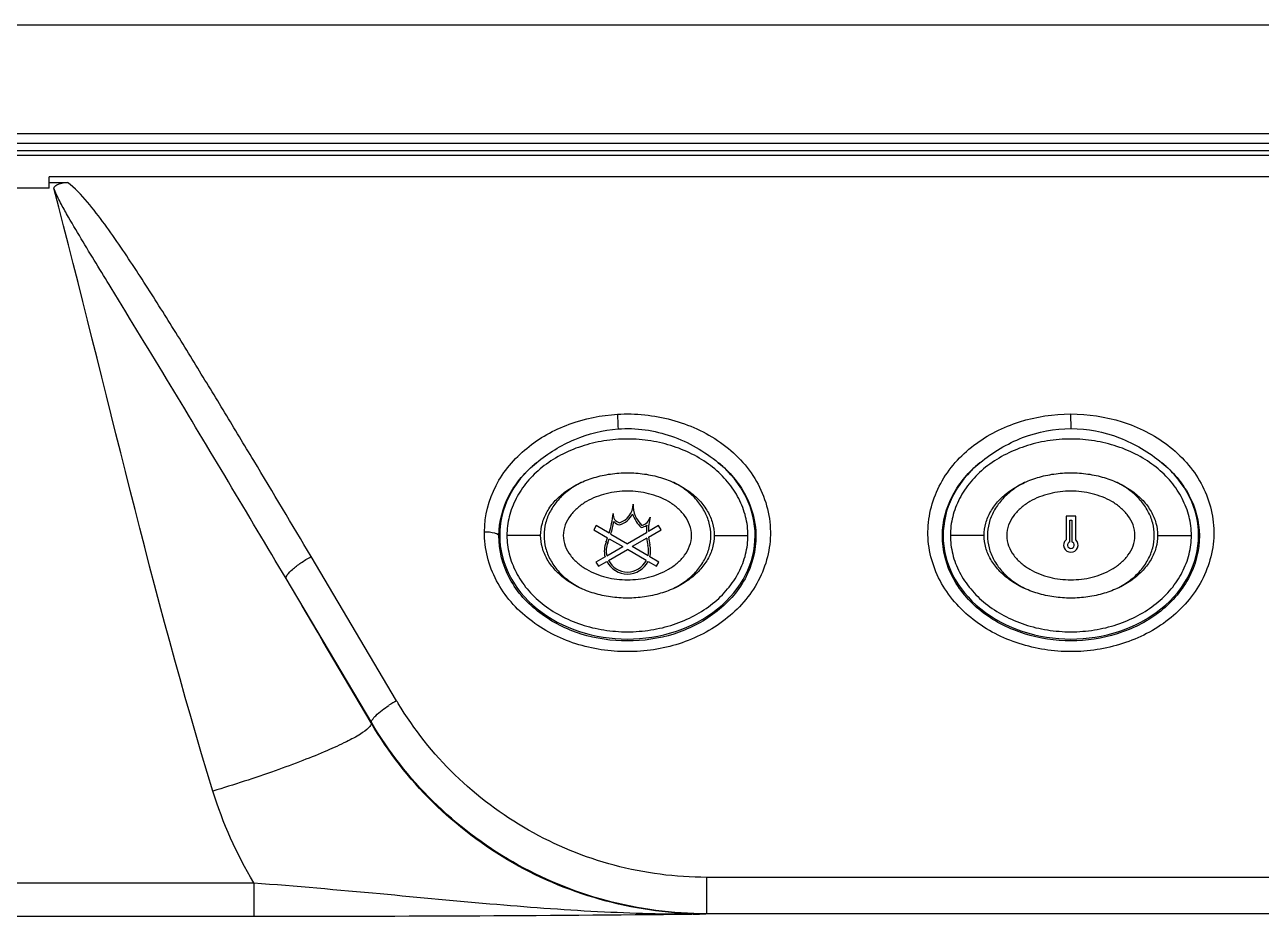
# Model space of a CAD drawing. Header units: millimetres. Extents: x -1686 to 4120, y -1850 to 2563.
# Drawn here: x 118.9 to 247.1, y -129.4 to -36.9 of the extents above; entities that cross this region are included whole.
import ezdxf

# ---------------------------------------------------------------- set-up
doc = ezdxf.new("R2010")
doc.units = ezdxf.units.MM
doc.header["$LTSCALE"] = 65.395
doc.layers.get('0').update_dxf_attribs({"linetype": 'CONTINUOUS'})
doc.layers.add('GEOM', color=7, linetype='CONTINUOUS')

msp = doc.modelspace()

# ---------------------------------------------------------------- linework, layer by layer
at = {"linetype": 'Continuous'}
for p, q in [((48.28, -36.87), (805.28, -36.87)), ((172.38, -89.87), (168.88, -89.87)), ((190.38, -89.87), (193.88, -89.87)), ((218.38, -89.87), (214.88, -89.87)), ((236.38, -89.87), (239.88, -89.87))]:
    msp.add_line(p, q, dxfattribs=at)
for points in [[(193.88, -89.87), (193.88, -89.21), (193.72, -87.91), (193, -86.02), (191.84, -84.28), (190.28, -82.75), (188.37, -81.5), (186.19, -80.57), (183.83, -80), (181.38, -79.8), (178.93, -80), (176.57, -80.57), (174.39, -81.5), (172.48, -82.75), (170.92, -84.28), (169.76, -86.02), (169.04, -87.91), (168.88, -89.21), (168.88, -89.87)], [(239.88, -89.87), (239.88, -89.21), (239.72, -87.91), (239, -86.02), (237.84, -84.28), (236.28, -82.75), (234.37, -81.5), (232.19, -80.57), (229.83, -80), (227.38, -79.8), (224.93, -80), (222.57, -80.57), (220.39, -81.5), (218.48, -82.75), (216.92, -84.28), (215.76, -86.02), (215.04, -87.91), (214.88, -89.21), (214.88, -89.87)], [(172.38, -89.87), (172.38, -89.44), (172.5, -88.59), (173.01, -87.37), (173.85, -86.23), (174.97, -85.24), (176.35, -84.43), (177.91, -83.83), (179.61, -83.45), (181.38, -83.33), (183.15, -83.45), (184.85, -83.83), (186.41, -84.43), (187.78, -85.24), (188.91, -86.23), (189.75, -87.37), (190.26, -88.59), (190.38, -89.44), (190.38, -89.87)], [(218.38, -89.87), (218.38, -89.44), (218.5, -88.59), (219.01, -87.37), (219.85, -86.23), (220.97, -85.24), (222.35, -84.43), (223.91, -83.83), (225.61, -83.45), (227.38, -83.33), (229.15, -83.45), (230.85, -83.83), (232.41, -84.43), (233.78, -85.24), (234.91, -86.23), (235.75, -87.37), (236.26, -88.59), (236.38, -89.44), (236.38, -89.87)], [(168.88, -89.87), (168.88, -90.52), (169.04, -91.83), (169.76, -93.72), (170.92, -95.46), (172.48, -96.99), (174.39, -98.24), (176.57, -99.17), (178.93, -99.74), (181.38, -99.93), (183.83, -99.74), (186.19, -99.17), (188.37, -98.24), (190.28, -96.99), (191.84, -95.46), (193, -93.72), (193.72, -91.83), (193.88, -90.52), (193.88, -89.87)], [(190.38, -89.87), (190.38, -90.29), (190.26, -91.15), (189.75, -92.37), (188.91, -93.5), (187.78, -94.5), (186.41, -95.31), (184.85, -95.91), (183.15, -96.29), (181.38, -96.41), (179.61, -96.29), (177.91, -95.91), (176.35, -95.31), (174.97, -94.5), (173.85, -93.5), (173.01, -92.37), (172.5, -91.15), (172.38, -90.29), (172.38, -89.87)], [(214.88, -89.87), (214.88, -90.52), (215.04, -91.83), (215.76, -93.72), (216.92, -95.46), (218.48, -96.99), (220.39, -98.24), (222.57, -99.17), (224.93, -99.74), (227.38, -99.93), (229.83, -99.74), (232.19, -99.17), (234.37, -98.24), (236.28, -96.99), (237.84, -95.46), (239, -93.72), (239.72, -91.83), (239.88, -90.52), (239.88, -89.87)], [(236.38, -89.87), (236.38, -90.29), (236.26, -91.15), (235.75, -92.37), (234.91, -93.5), (233.78, -94.5), (232.41, -95.31), (230.85, -95.91), (229.15, -96.29), (227.38, -96.41), (225.61, -96.29), (223.91, -95.91), (222.35, -95.31), (220.97, -94.5), (219.85, -93.5), (219.01, -92.37), (218.5, -91.15), (218.38, -90.29), (218.38, -89.87)]]:
    msp.add_open_spline(points, degree=3, dxfattribs=at)
for points, knots in [([(176.63, -84.36), (176.61, -84.36), (176.12, -84.61), (175.22, -85.17), (174.14, -86.18), (173.34, -87.33), (172.84, -88.57), (172.67, -89.87), (172.84, -91.17), (173.34, -92.41), (174.14, -93.56), (175.22, -94.57), (176.14, -95.14), (176.65, -95.39), (176.68, -95.41)], [0, 0, 0, 0, 0.003637, 0.102525, 0.201413, 0.300301, 0.399188, 0.498076, 0.596964, 0.695852, 0.79474, 0.893628, 0.992516, 1, 1, 1, 1]), ([(186.13, -95.38), (186.15, -95.37), (186.64, -95.13), (187.54, -94.57), (188.62, -93.56), (189.42, -92.41), (189.92, -91.17), (190.09, -89.87), (189.92, -88.57), (189.42, -87.33), (188.62, -86.18), (187.54, -85.17), (186.62, -84.6), (186.11, -84.35), (186.08, -84.33)], [0, 0, 0, 0, 0.003637, 0.102525, 0.201413, 0.300301, 0.399188, 0.498076, 0.596964, 0.695852, 0.79474, 0.893628, 0.992516, 1, 1, 1, 1]), ([(222.63, -84.36), (222.61, -84.36), (222.12, -84.61), (221.22, -85.17), (220.14, -86.18), (219.34, -87.33), (218.84, -88.57), (218.67, -89.87), (218.84, -91.17), (219.34, -92.41), (220.14, -93.56), (221.22, -94.57), (222.14, -95.14), (222.65, -95.39), (222.68, -95.41)], [0, 0, 0, 0, 0.003637, 0.102525, 0.201413, 0.300301, 0.399188, 0.498076, 0.596964, 0.695852, 0.79474, 0.893628, 0.992516, 1, 1, 1, 1]), ([(232.13, -95.38), (232.15, -95.37), (232.64, -95.13), (233.54, -94.57), (234.62, -93.56), (235.42, -92.41), (235.92, -91.17), (236.09, -89.87), (235.92, -88.57), (235.42, -87.33), (234.62, -86.18), (233.54, -85.17), (232.62, -84.6), (232.11, -84.35), (232.08, -84.33)], [0, 0, 0, 0, 0.003637, 0.102525, 0.201413, 0.300301, 0.399188, 0.498076, 0.596964, 0.695852, 0.79474, 0.893628, 0.992516, 1, 1, 1, 1]), ([(181.38, -85.27), (180.64, -85.27), (179.53, -85.4), (178.11, -85.85), (177.11, -86.33), (176.2, -86.97), (175.42, -87.78), (174.87, -88.76), (174.66, -89.87), (174.87, -90.98), (175.42, -91.96), (176.2, -92.77), (177.11, -93.41), (178.11, -93.89), (179.53, -94.34), (180.64, -94.47), (181.38, -94.47)], [0, 0, 0, 0, 0.124894, 0.187463, 0.250036, 0.312609, 0.375154, 0.437628, 0.500003, 0.562376, 0.624851, 0.687396, 0.749968, 0.812539, 0.875107, 1, 1, 1, 1]), ([(181.38, -94.47), (182.12, -94.47), (183.23, -94.34), (184.65, -93.89), (185.65, -93.41), (186.56, -92.77), (187.34, -91.96), (187.89, -90.98), (188.1, -89.87), (187.89, -88.76), (187.34, -87.78), (186.56, -86.97), (185.65, -86.33), (184.65, -85.85), (183.23, -85.4), (182.12, -85.27), (181.38, -85.27)], [0, 0, 0, 0, 0.124894, 0.187463, 0.250036, 0.312609, 0.375154, 0.437628, 0.500003, 0.562376, 0.624851, 0.687396, 0.749968, 0.812539, 0.875107, 1, 1, 1, 1]), ([(227.38, -85.27), (226.64, -85.27), (225.53, -85.4), (224.11, -85.85), (223.11, -86.33), (222.2, -86.97), (221.42, -87.78), (220.87, -88.76), (220.66, -89.87), (220.87, -90.98), (221.42, -91.96), (222.2, -92.77), (223.11, -93.41), (224.11, -93.89), (225.53, -94.34), (226.64, -94.47), (227.38, -94.47)], [0, 0, 0, 0, 0.124894, 0.187463, 0.250036, 0.312609, 0.375154, 0.437628, 0.500003, 0.562376, 0.624851, 0.687396, 0.749968, 0.812539, 0.875107, 1, 1, 1, 1]), ([(227.38, -94.47), (228.12, -94.47), (229.23, -94.34), (230.65, -93.89), (231.65, -93.41), (232.56, -92.77), (233.34, -91.96), (233.89, -90.98), (234.1, -89.87), (233.89, -88.76), (233.34, -87.78), (232.56, -86.97), (231.65, -86.33), (230.65, -85.85), (229.23, -85.4), (228.12, -85.27), (227.38, -85.27)], [0, 0, 0, 0, 0.124894, 0.187463, 0.250036, 0.312609, 0.375154, 0.437628, 0.500003, 0.562376, 0.624851, 0.687396, 0.749968, 0.812539, 0.875107, 1, 1, 1, 1])]:
    msp.add_open_spline(points, degree=3, knots=knots, dxfattribs=at)
at = {"layer": 'GEOM', "linetype": 'Continuous'}
for p, q in [((39.78, -48.17), (810.98, -48.17)), ((39.78, -49.17), (810.98, -49.17)), ((810.98, -49.97), (39.78, -49.97)), ((852.91, -50.44), (-2.16, -50.44)), ((121.38, -53.83), (-2.08, -53.83)), ((729.38, -52.66), (121.38, -52.66)), ((121.38, -53.83), (121.38, -52.66)), ((121.38, -53.24), (123.29, -53.24)), ((227.4, -78.78), (227.39, -77.27)), ((227.88, -87.87), (226.88, -87.87)), ((226.88, -87.87), (226.88, -90.31)), ((227.28, -88.27), (227.48, -88.27)), ((227.28, -90.53), (227.28, -88.27)), ((227.48, -88.27), (227.48, -90.53)), ((227.88, -90.31), (227.88, -87.87)), ((178.14, -88.85), (177.89, -89.28)), ((177.89, -89.28), (179.33, -90.12)), ((179.49, -89.64), (178.14, -88.85)), ((179.67, -89.74), (181.38, -90.74)), ((183.35, -89.59), (181.38, -90.74)), ((184.62, -88.85), (183.55, -89.47)), ((183.57, -90.04), (184.87, -89.28)), ((184.87, -89.28), (184.62, -88.85)), ((179.24, -91.99), (180.89, -91.03)), ((179.5, -90.22), (180.89, -91.03)), ((183.38, -90.15), (181.87, -91.03)), ((183.52, -91.99), (181.87, -91.03)), ((157.44, -107.02), (148.57, -92.07)), ((179.06, -92.09), (178.12, -92.64)), ((179.42, -92.46), (181.38, -91.32)), ((183.34, -92.46), (181.38, -91.32)), ((184.64, -92.64), (183.7, -92.09)), ((178.12, -92.64), (178.37, -93.07)), ((178.37, -93.07), (179.24, -92.56)), ((183.52, -92.56), (184.39, -93.07)), ((184.39, -93.07), (184.64, -92.64)), ((154.85, -109.31), (145.98, -94.35)), ((154.85, -109.31), (154.79, -109.32)), ((661.16, -125.35), (189.6, -125.35)), ((189.6, -129.13), (189.6, -125.35)), ((-1.12, -125.91), (142.61, -125.91)), ((142.61, -125.91), (142.61, -129.39)), ((-0.14, -129.39), (142.61, -129.39)), ((661.16, -129.13), (189.6, -129.13))]:
    msp.add_line(p, q, dxfattribs=at)
for centre, radius, start, end in [((179.94, -86.63), 2.02, 287.6116, 359.8102), ((185.02, -86.65), 3.06, 179.8102, 225.6025), ((169.61, -86.63), 10.32, 343.0672, 354.5956), ((169.61, -86.63), 10.52, 342.809, 350.1205), ((180.79, -87.69), 0.9, 174.5956, 254.9162), ((180.79, -87.69), 1.1, 222.8697, 258.0353), ((179.94, -86.63), 2.22, 286.1467, 332.8777), ((185.02, -86.65), 3.26, 197.788, 227.5016), ((182.59, -87.68), 1.18, 284.2424, 345.7576), ((189.72, -89.49), 6.17, 165.7576, 179.8219), ((182.59, -87.68), 1.38, 279.5583, 305.0093), ((189.72, -89.49), 6.37, 173.9125, 180.8741), ((181.38, -91.47), 2.4, 157.6397, 195.0562), ((169.61, -86.63), 10.32, 337.6397, 340.2449), ((181.38, -91.47), 2.2, 157.6397, 193.634), ((169.61, -86.63), 10.52, 337.6397, 340.0427), ((189.72, -89.49), 6.37, 185.8926, 192.7739), ((181.38, -91.47), 2.2, 346.366, 14.9537), ((189.72, -89.49), 6.17, 185.0479, 192.7396), ((181.38, -91.47), 2.4, 344.9438, 14.8601), ((227.38, -90.87), 0.75, 131.8103, 48.1897), ((227.38, -90.87), 0.35, 106.6015, 73.3985), ((181.38, -91.47), 2.4, 207.109, 332.891), ((181.38, -91.47), 2.2, 206.8205, 333.1795), ((163.86, -118.61), 13.25, 118.9809, 123.0056), ((189.53, -87.97), 37.32, 210.6895, 211.1977), ((141.56, 4612.72), 4742.11, 270.01265, 270.57951)]:
    msp.add_arc(centre, radius, start, end, dxfattribs=at)
for centre, start_param, end_param in [((181.38, -89.87), 8.646218, 13.344975), ((227.38, -89.87), 2.363064, 7.061677)]:
    msp.add_ellipse(centre, major_axis=(13.25, 0), ratio=0.811321, start_param=start_param, end_param=end_param, dxfattribs=at)
for points in [[(121.87, -53.83), (121.92, -53.69), (122.06, -53.58), (122.19, -53.5)], [(138.38, -116.4), (132.04, -95.78), (127.36, -74.69), (121.87, -53.83)], [(122.19, -53.5), (122.51, -53.3), (122.91, -53.24), (123.29, -53.24)], [(154.79, -109.32), (151.85, -104.33), (148.92, -99.34), (145.98, -94.35)], [(142.61, -125.91), (140.85, -122.92), (139.4, -119.72), (138.38, -116.4)]]:
    msp.add_open_spline(points, degree=3, dxfattribs=at)
for points, knots in [([(145.98, -94.35), (143.98, -91), (139.99, -84.28), (133.94, -74.21), (129.35, -66.67), (126.26, -61.62), (124.72, -59.08), (123.44, -56.94), (122.61, -55.41), (122.16, -54.52), (121.98, -54.05), (121.87, -53.83)], [0, 0, 0, 0, 0.248335, 0.497137, 0.74718, 0.810086, 0.873235, 0.936626, 0.968358, 0.984201, 1, 1, 1, 1]), ([(148.57, -92.07), (146.59, -88.74), (143.62, -83.76), (139.63, -77.14), (136.62, -72.19), (133.57, -67.25), (130.98, -63.17), (128.84, -59.95), (127.17, -57.56), (125.4, -55.26), (124.08, -53.81), (123.29, -53.24)], [0, 0, 0, 0, 0.249728, 0.374608, 0.499506, 0.62443, 0.749408, 0.811936, 0.874513, 0.93718, 1, 1, 1, 1]), ([(166.55, -89.48), (166.56, -87.84), (167.43, -84.49), (170.76, -80.57), (175.26, -78.08), (178.65, -77.39), (180.35, -77.29)], [0, 0, 0, 0, 0.245103, 0.493635, 0.745752, 1, 1, 1, 1]), ([(180.33, -77.29), (180.34, -77.43), (180.37, -77.94), (180.4, -78.44), (180.41, -78.81)], [0, 0, 0, 0, 0.272305, 1, 1, 1, 1]), ([(180.35, -77.29), (182.23, -77.18), (186.02, -77.57), (191.2, -79.9), (195.14, -83.98), (196.19, -87.67), (196.21, -89.48)], [0, 0, 0, 0, 0.254082, 0.506549, 0.755254, 1, 1, 1, 1]), ([(212.55, -89.48), (212.57, -87.76), (213.53, -84.24), (217.14, -80.23), (221.99, -77.8), (225.58, -77.26), (227.37, -77.26)], [0, 0, 0, 0, 0.244894, 0.493448, 0.745715, 1, 1, 1, 1]), ([(227.37, -77.26), (229.16, -77.27), (232.76, -77.79), (237.61, -80.22), (241.23, -84.24), (242.19, -87.75), (242.21, -89.48)], [0, 0, 0, 0, 0.254285, 0.506557, 0.755111, 1, 1, 1, 1]), ([(171.95, -82.32), (173.14, -81.34), (175.81, -79.69), (178.87, -78.92), (180.41, -78.81)], [0, 0, 0, 0, 0.500211, 1, 1, 1, 1]), ([(180.41, -78.81), (182.27, -78.68), (186.08, -79.22), (189.37, -81.14), (190.81, -82.32)], [0, 0, 0, 0, 0.499605, 1, 1, 1, 1]), ([(217.95, -82.32), (219.27, -81.24), (222.25, -79.44), (225.69, -78.77), (227.4, -78.78)], [0, 0, 0, 0, 0.500311, 1, 1, 1, 1]), ([(227.4, -78.78), (229.1, -78.78), (232.53, -79.45), (235.5, -81.24), (236.81, -82.32)], [0, 0, 0, 0, 0.499692, 1, 1, 1, 1]), ([(168.05, -89.87), (168.06, -88.43), (168.84, -85.5), (170.81, -83.24), (171.95, -82.32)], [0, 0, 0, 0, 0.495279, 1, 1, 1, 1]), ([(190.81, -82.32), (191.95, -83.24), (193.92, -85.5), (194.69, -88.43), (194.71, -89.87)], [0, 0, 0, 0, 0.504682, 1, 1, 1, 1]), ([(214.05, -89.87), (214.06, -88.43), (214.85, -85.51), (216.81, -83.24), (217.95, -82.32)], [0, 0, 0, 0, 0.495062, 1, 1, 1, 1]), ([(236.82, -82.32), (237.95, -83.25), (239.91, -85.51), (240.7, -88.43), (240.71, -89.87)], [0, 0, 0, 0, 0.504949, 1, 1, 1, 1]), ([(196.21, -89.48), (196.23, -91.23), (195.32, -94.81), (191.69, -98.89), (186.82, -101.4), (181.38, -102.19), (175.94, -101.4), (171.07, -98.89), (167.44, -94.81), (166.53, -91.23), (166.55, -89.48)], [0, 0, 0, 0, 0.122548, 0.246883, 0.373004, 0.499998, 0.626996, 0.753118, 0.877454, 1, 1, 1, 1]), ([(166.55, -89.48), (166.9, -89.48), (167.38, -89.53), (167.87, -89.68), (168.04, -89.81), (168.05, -89.87)], [0, 0, 0, 0, 0.658251, 0.878265, 1, 1, 1, 1]), ([(242.21, -89.48), (242.23, -91.22), (241.3, -94.79), (237.7, -98.9), (232.81, -101.36), (227.38, -102.21), (221.95, -101.36), (217.06, -98.9), (213.46, -94.79), (212.53, -91.22), (212.55, -89.48)], [0, 0, 0, 0, 0.122501, 0.246776, 0.3729, 0.499996, 0.627095, 0.753213, 0.87749, 1, 1, 1, 1]), ([(194.71, -89.87), (194.73, -91.41), (193.9, -94.59), (190.61, -98.16), (186.24, -100.36), (181.38, -101.05), (176.52, -100.36), (172.15, -98.16), (168.86, -94.59), (168.03, -91.41), (168.05, -89.87)], [0, 0, 0, 0, 0.121683, 0.245944, 0.37244, 0.499998, 0.627559, 0.754059, 0.878321, 1, 1, 1, 1]), ([(240.71, -89.87), (240.73, -91.41), (239.87, -94.57), (236.62, -98.17), (232.23, -100.32), (227.38, -101.07), (222.53, -100.32), (218.14, -98.17), (214.89, -94.57), (214.03, -91.41), (214.05, -89.87)], [0, 0, 0, 0, 0.121673, 0.24582, 0.37235, 0.499996, 0.627643, 0.754172, 0.878321, 1, 1, 1, 1]), ([(145.98, -94.35), (145.93, -94.23), (146.17, -93.82), (146.69, -93.32), (147.54, -92.67), (148.2, -92.27), (148.57, -92.07)], [0, 0, 0, 0, 0.114243, 0.338538, 0.649987, 1, 1, 1, 1]), ([(154.85, -109.31), (154.81, -109.21), (154.95, -108.91), (155.52, -108.29), (156.15, -107.82), (156.64, -107.5)], [0, 0, 0, 0, 0.116215, 0.330432, 1, 1, 1, 1]), ([(189.6, -125.35), (186.38, -125.35), (179.92, -124.51), (170.94, -120.82), (163.23, -115.03), (159.24, -110), (157.61, -107.3)], [0, 0, 0, 0, 0.252338, 0.503536, 0.752841, 1, 1, 1, 1]), ([(154.79, -109.32), (154.83, -109.5), (154.42, -110.01), (153.55, -110.58), (152.07, -111.39), (150.08, -112.28), (147.61, -113.28), (143.68, -114.73), (140.55, -115.75), (138.38, -116.4)], [0, 0, 0, 0, 0.029906, 0.090069, 0.182622, 0.305217, 0.453823, 0.623209, 1, 1, 1, 1]), ([(189.52, -129.15), (186.04, -129.15), (179.05, -128.25), (169.28, -124.25), (160.88, -117.87), (156.55, -112.31), (154.79, -109.32)], [0, 0, 0, 0, 0.249897, 0.50021, 0.750525, 1, 1, 1, 1]), ([(189.6, -129.13), (186.09, -129.13), (179.06, -128.2), (169.28, -124.15), (160.91, -117.79), (156.6, -112.27), (154.85, -109.31)], [0, 0, 0, 0, 0.252008, 0.503054, 0.752466, 1, 1, 1, 1]), ([(142.61, -125.91), (146.99, -126.25), (155.4, -126.99), (167.52, -128.16), (178.77, -129), (186.01, -129.17), (189.52, -129.15)], [0, 0, 0, 0, 0.280404, 0.538677, 0.776028, 1, 1, 1, 1])]:
    msp.add_open_spline(points, degree=3, knots=knots, dxfattribs=at)

doc.saveas('drawing.dxf')
